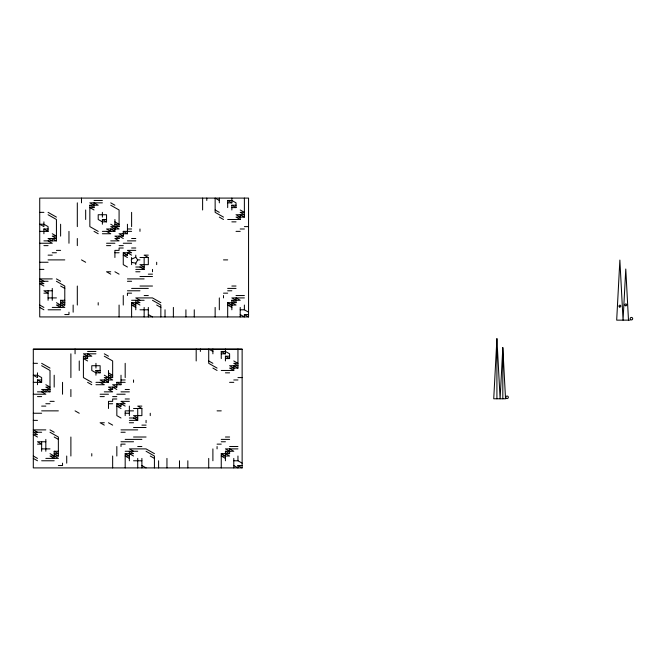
<?xml version="1.0" encoding="UTF-8"?>
<svg xmlns="http://www.w3.org/2000/svg" width="666" height="666" viewBox="0 0 666 666"><rect width="100%" height="100%" fill="white"/><g stroke="black" fill="none" stroke-linecap="round" stroke-linejoin="round"><path stroke-width="1" d="M119.081 316.933L119.081 305.045M144.147 316.933L144.147 307.426M160.847 316.933L160.847 305.045L152.497 300.291M173.376 316.933L173.376 307.426M202.614 198.093L202.614 209.981M206.793 200.474L206.793 198.093M215.143 316.933L215.143 307.426M219.322 202.847L219.322 198.093M227.68 316.933L227.68 302.672L236.03 302.672L236.03 297.918L240.21 300.291L231.851 300.291L231.851 309.798M240.21 316.933L240.21 307.426M248.56 314.552L244.38 314.552L244.38 316.933L240.21 314.552M496.919 338.686L493.731 398.776L505.536 398.776L502.822 347.635L500.108 398.776L496.919 338.686L496.919 398.776M135.789 263.22L131.61 262.337L131.31 259.89L131.61 259.124L135.789 257.276L137.712 259.89L135.789 263.22L135.789 264.643M94.023 200.474L102.381 200.474M227.68 207.601L227.68 200.474L231.851 200.474L236.03 202.847L236.03 207.601L231.851 207.601M102.381 202.847L89.843 202.847L94.023 205.228M227.68 202.847L231.851 202.847L231.851 198.093M98.202 231.368L89.843 226.615L89.843 205.228L98.202 205.228L94.023 202.847L94.023 207.601L89.843 207.601L94.023 209.981M231.851 209.981L231.851 205.228L236.03 205.228M39.727 212.354L43.906 212.354M244.38 217.108L236.03 217.108L240.21 219.489L240.21 214.735L244.38 217.108L244.38 198.093M102.381 224.242L102.381 219.489L106.552 219.489M227.68 219.489L240.21 219.489M106.552 221.861L102.381 221.861L98.202 219.489L98.202 214.735L106.552 214.735L106.552 221.861L102.381 219.489M231.851 221.861L236.03 221.861M110.731 205.228L119.081 209.981L119.081 226.615L110.731 226.615L114.91 228.987M244.38 226.615L248.56 226.615M43.906 233.741L43.906 228.987L48.077 228.987M127.439 228.987L131.61 228.987M240.21 228.987L244.38 228.987M39.727 231.368L48.077 231.368L48.077 226.615L43.906 224.242L39.727 224.242L43.906 226.615L43.906 221.861M102.381 231.368L114.91 231.368L114.91 219.489M123.26 238.495L119.081 236.122L119.081 238.495L114.91 236.122L123.26 236.122L123.26 231.368L131.61 231.368M236.03 231.368L240.21 231.368M102.381 233.741L110.731 233.741L106.552 231.368M127.439 224.242L127.439 233.741L119.081 233.741L123.26 236.122M119.081 238.495L114.91 238.495L119.081 240.876L110.731 240.876M131.61 238.495L135.789 238.495M43.906 240.876L56.435 240.876L56.435 219.489L48.077 214.735M127.439 240.876L135.789 240.876M39.727 243.248L52.256 243.248L48.077 240.876M106.552 243.248L114.91 243.248M123.26 243.248L131.61 243.248M43.906 245.629L48.077 245.629M106.552 245.629L110.731 245.629M119.081 245.629L123.26 245.629M123.26 248.002L119.081 248.002L119.081 250.383L114.91 250.383L114.91 257.509M131.61 248.002L135.789 248.002M56.435 250.383L60.614 250.383M135.789 250.383L127.439 250.383L131.61 252.755L123.26 252.755L123.26 264.643L127.439 267.016M52.256 252.755L56.435 252.755M114.91 252.755L119.081 252.755M48.077 255.136L52.256 255.136M131.61 255.136L127.439 252.755L127.439 255.136L123.26 255.136L127.439 257.509M148.318 255.136L144.147 255.136L148.318 257.509L148.318 264.643L139.968 264.643L144.147 267.016L135.789 267.016M139.968 257.509L148.318 257.509M48.077 259.89L64.785 259.89M137.712 259.89L139.968 259.89M223.501 259.89L227.68 259.89M39.727 262.262L48.077 262.262M39.727 269.397L43.906 269.397M135.789 269.397L144.147 269.397L144.147 257.509M110.731 271.77L106.552 271.77L110.731 274.151M135.789 271.77L139.968 271.77M148.318 274.151L152.497 274.151M139.968 276.523L152.497 276.523M52.256 278.904L39.727 278.904L43.906 281.277M127.439 278.904L144.147 278.904M48.077 281.277L39.727 281.277L43.906 283.658L39.727 283.658L43.906 286.03M127.439 281.277L131.61 281.277M139.968 286.03L152.497 286.03M231.851 286.03L236.03 286.03M131.61 288.411L148.318 288.411M227.68 288.411L236.03 288.411M52.256 290.784L43.906 290.784L48.077 293.165L43.906 293.165M127.439 290.784L139.968 290.784M227.68 290.784L231.851 290.784M131.61 293.165L127.439 293.165L127.439 295.538M223.501 293.165L227.68 293.165M144.147 295.538L148.318 295.538M236.03 295.538L244.38 295.538M48.077 297.918L56.435 297.918M244.38 297.918L231.851 297.918L236.03 300.291M56.435 281.277L64.785 286.03L64.785 305.045L56.435 305.045L60.614 307.426L60.614 300.291L64.785 300.291M131.61 300.291L144.147 300.291M131.61 316.933L131.61 302.672L139.968 302.672L135.789 300.291L135.789 309.798M52.256 307.426L64.785 307.426L56.435 302.672M48.077 309.798L60.614 309.798M139.968 309.798L148.318 309.798M240.21 309.798L244.38 309.798L248.56 312.179M64.785 314.552L68.964 314.552L68.964 312.179M248.56 316.933L39.727 316.933L39.727 198.093L248.56 198.093L248.56 316.933L244.38 314.552M629.886 320.146L616.683 320.146L619.871 260.065L623.06 320.146L625.774 269.014L628.488 320.146M33.35 349.317L242.133 349.317M87.596 351.448L95.954 351.448M221.254 358.574L221.254 351.448L225.424 351.448L229.604 353.821L229.604 358.574L225.424 358.574M95.954 353.821L83.416 353.821L87.596 356.202M221.254 353.821L225.424 353.821L225.424 349.067M91.775 382.342L83.416 377.589L83.416 356.202L91.775 356.202L87.596 353.821L87.596 358.574L83.416 358.574L87.596 360.955M225.424 360.955L225.424 356.202L229.604 356.202M33.3 363.328L37.479 363.328M237.953 368.082L229.604 368.082L233.783 370.463L233.783 365.709L237.953 368.082L237.953 349.067M95.954 375.216L95.954 370.463L100.125 370.463M221.254 370.463L233.783 370.463M100.125 372.835L95.954 372.835L91.775 370.463L91.775 365.709L100.125 365.709L100.125 372.835L95.954 370.463M225.424 372.835L229.604 372.835M104.304 356.202L112.654 360.955L112.654 377.589L104.304 377.589L108.483 379.97M237.953 377.589L242.133 377.589M37.479 384.723L37.479 379.97L41.65 379.97M121.012 379.97L125.183 379.97M233.783 379.97L237.953 379.97M33.3 382.342L41.65 382.342L41.65 377.589L37.479 375.216L33.3 375.216L37.479 377.589L37.479 372.835M95.954 382.342L108.483 382.342L108.483 370.463M116.833 389.477L112.654 387.096L112.654 389.477L108.483 387.096L116.833 387.096L116.833 382.342L125.183 382.342M229.604 382.342L233.783 382.342M95.954 384.723L104.304 384.723L100.125 382.342M121.012 375.216L121.012 384.723L112.654 384.723L116.833 387.096M112.654 389.477L108.483 389.477L112.654 391.849L104.304 391.849M125.183 389.477L129.362 389.477M37.479 391.849L50.008 391.849L50.008 370.463L41.65 365.709M121.012 391.849L129.362 391.849M33.3 394.23L45.829 394.23L41.65 391.849M100.125 394.23L108.483 394.23M116.833 394.23L125.183 394.23M37.479 396.603L41.65 396.603M100.125 396.603L104.304 396.603M112.654 396.603L116.833 396.603M116.833 398.984L112.654 398.984L112.654 401.357L108.483 401.357L108.483 408.491M125.183 398.984L129.362 398.984M50.008 401.357L54.187 401.357M129.362 401.357L121.012 401.357L125.183 403.738L116.833 403.738L116.833 415.617L121.012 417.998M45.829 403.738L50.008 403.738M108.483 403.738L112.654 403.738M41.65 406.11L45.829 406.11M125.183 406.11L121.012 403.738L121.012 406.11L116.833 406.11L121.012 408.491M141.891 406.11L137.72 406.11L141.891 408.491L141.891 415.617L133.541 415.617L137.72 417.998L129.362 417.998M133.541 408.491L141.891 408.491M41.65 410.864L58.358 410.864M133.541 410.864L125.183 410.864L125.183 415.617M217.074 410.864L221.254 410.864M33.3 413.245L41.65 413.245M125.183 413.245L129.362 413.245M33.3 420.371L37.479 420.371M129.362 420.371L137.72 420.371L137.72 408.491M104.304 422.752L100.125 422.752L104.304 425.124M129.362 422.752L133.541 422.752M141.891 425.124L146.07 425.124M133.541 427.505L146.07 427.505M45.829 429.878L33.3 429.878L37.479 432.259M121.012 429.878L137.72 429.878M41.65 432.259L33.3 432.259L37.479 434.632L33.3 434.632L37.479 437.013M121.012 432.259L125.183 432.259M133.541 437.013L146.07 437.013M225.424 437.013L229.604 437.013M125.183 439.385L141.891 439.385M221.254 439.385L229.604 439.385M45.829 441.758L37.479 441.758L41.65 444.139L37.479 444.139M121.012 441.758L133.541 441.758M221.254 441.758L225.424 441.758M125.183 444.139L121.012 444.139L121.012 446.511M217.074 444.139L221.254 444.139M137.72 446.511L141.891 446.511M229.604 446.511L237.953 446.511M41.65 448.892L50.008 448.892M237.953 448.892L225.424 448.892L229.604 451.265M50.008 432.259L58.358 437.013L58.358 456.019L50.008 456.019L54.187 458.399L54.187 451.265L58.358 451.265M125.183 451.265L137.72 451.265M225.424 460.772L225.424 451.265L233.783 451.265L229.604 448.892L229.604 453.646L221.254 453.646L221.254 467.907M125.183 467.907L125.183 453.646L133.541 453.646L129.362 451.265L129.362 460.772M45.829 458.399L58.358 458.399L50.008 453.646M41.65 460.772L54.187 460.772M133.541 460.772L141.891 460.772M233.783 460.772L237.953 460.772L242.133 463.153M58.358 465.526L62.537 465.526L62.537 463.153M233.783 465.526L237.953 467.907L237.953 465.526L242.133 465.526M242.133 467.907L33.3 467.907L33.3 349.067L242.133 349.067L242.133 467.907L237.953 465.526M227.68 200.474L231.851 202.847M231.851 205.228L236.03 207.601M240.21 209.981L244.38 212.354L240.21 212.354L244.38 214.735L236.03 214.735L240.21 217.108M219.322 200.474L215.143 198.093L215.143 212.354L223.501 217.108M215.143 209.981L219.322 212.354M219.322 217.108L223.501 219.489M110.731 202.847L114.91 205.228M89.843 205.228L94.023 207.601M114.91 221.861L119.081 224.242L114.91 224.242L119.081 226.615M110.731 224.242L119.081 228.987L106.552 228.987L110.731 231.368L110.731 228.987L114.91 231.368M123.26 231.368L127.439 233.741M231.851 300.291L236.03 302.672M231.851 302.672L236.03 305.045L227.68 305.045L231.851 307.426M227.68 302.672L231.851 305.045M94.023 231.368L98.202 233.741M123.26 252.755L127.439 255.136M48.077 212.354L56.435 217.108M139.968 267.016L144.147 269.397M43.906 228.987L48.077 231.368M52.256 233.741L56.435 236.122L52.256 236.122L56.435 238.495L48.077 238.495L52.256 240.876L52.256 238.495L56.435 240.876M114.91 271.77L119.081 274.151M160.847 302.672L152.497 297.918L135.789 297.918L139.968 300.291M81.493 259.89L85.673 262.262M156.677 305.045L160.847 307.426M135.789 302.672L139.968 305.045M221.254 351.448L225.424 353.821M131.61 302.672L135.789 305.045L131.61 305.045L135.789 307.426M225.424 356.202L229.604 358.574M233.783 360.955L237.953 363.328L233.783 363.328L237.953 365.709L229.604 365.709L233.783 368.082M148.318 314.552L152.497 316.933M212.895 351.448L208.716 349.067L208.716 363.328L217.074 368.082M208.716 360.955L212.895 363.328M56.435 278.904L60.614 281.277M212.895 368.082L217.074 370.463M60.614 286.03L64.785 288.411M60.614 300.291L64.785 302.672L60.614 302.672L64.785 305.045M39.727 305.045L43.906 307.426M39.727 307.426L43.906 309.798M104.304 353.821L108.483 356.202M83.416 356.202L87.596 358.574M108.483 372.835L112.654 375.216L108.483 375.216L112.654 377.589M104.304 375.216L112.654 379.97L100.125 379.97L104.304 382.342L104.304 379.97L108.483 382.342M116.833 382.342L121.012 384.723M225.424 451.265L229.604 453.646M225.424 453.646L229.604 456.019L221.254 456.019L225.424 458.399M221.254 453.646L225.424 456.019M87.596 382.342L91.775 384.723M116.833 403.738L121.012 406.11M41.65 363.328L50.008 368.082M133.541 417.998L137.72 420.371M37.479 379.97L41.65 382.342M45.829 384.723L50.008 387.096L45.829 387.096L50.008 389.477L41.65 389.477L45.829 391.849L45.829 389.477L50.008 391.849M108.483 422.752L112.654 425.124M154.42 453.646L146.07 448.892L129.362 448.892L133.541 451.265M75.067 410.864L79.246 413.245M146.07 451.265L154.42 456.019L154.42 467.907M150.25 456.019L154.42 458.399M129.362 453.646L133.541 456.019M125.183 453.646L129.362 456.019L125.183 456.019L129.362 458.399M141.891 465.526L146.07 467.907M50.008 429.878L54.187 432.259M54.187 437.013L58.358 439.385M54.187 451.265L58.358 453.646L54.187 453.646L58.358 456.019M33.3 456.019L37.479 458.399M33.3 458.399L37.479 460.772M502.822 347.635L502.822 398.776M244.38 305.045L244.38 309.798M237.953 456.019L237.953 460.772M233.783 458.399L233.783 467.907M223.501 295.538L223.501 297.918M219.322 297.918L219.322 309.798M217.074 446.511L217.074 448.892M212.895 349.067L212.895 353.821M212.895 448.892L212.895 460.772M208.716 458.399L208.716 467.907M200.366 349.067L200.366 351.448M196.187 349.067L196.187 360.955M194.264 309.798L194.264 316.933M187.837 460.772L187.837 467.907M185.914 309.798L185.914 316.933M179.487 460.772L179.487 467.907M166.95 458.399L166.95 467.907M165.026 309.798L165.026 316.933M158.6 460.772L158.6 467.907M156.677 262.262L156.677 264.643M152.497 269.397L152.497 271.77M150.25 413.245L150.25 415.617M148.318 307.426L148.318 316.933M146.07 420.371L146.07 422.752M141.891 458.399L141.891 467.907M139.968 228.987L139.968 231.368M137.72 458.399L137.72 467.907M135.789 255.136L135.789 257.276M133.541 379.97L133.541 382.342M131.61 212.354L131.61 226.615M131.61 257.509L131.61 259.124M131.61 262.337L131.61 264.643M129.362 406.11L129.362 415.617M125.183 363.328L125.183 377.589M123.26 295.538L123.26 305.045M116.833 446.511L116.833 456.019M112.654 456.019L112.654 467.907M102.381 212.354L102.381 217.108M98.202 302.672L98.202 305.045M95.954 363.328L95.954 368.082M91.775 453.646L91.775 456.019M85.673 209.981L85.673 219.489M81.493 198.093L81.493 202.847M79.246 360.955L79.246 370.463M77.314 202.847L77.314 226.615M77.314 238.495L77.314 245.629M77.314 286.03L77.314 305.045M75.067 349.067L75.067 353.821M73.143 305.045L73.143 312.179M70.887 353.821L70.887 377.589M70.887 389.477L70.887 396.603M70.887 437.013L70.887 456.019M68.964 231.368L68.964 243.248M66.717 456.019L66.717 463.153M62.537 382.342L62.537 394.23M60.614 224.242L60.614 236.122M54.187 375.216L54.187 387.096M52.256 288.411L52.256 300.291M48.077 290.784L48.077 300.291M45.829 439.385L45.829 451.265M41.65 441.758L41.65 451.265M506.451 398.393A1.265 1.265 0 0 0 508.349 397.294A1.265 1.265 0 0 0 506.451 396.203A1.265 1.265 0 0 0 506.451 398.393M630.71 319.713A1.265 1.265 0 0 0 632.692 318.789A1.265 1.265 0 0 0 630.902 317.524A1.265 1.265 0 0 0 630.71 319.713M625.307 305.686A0.941 0.941 0 0 0 626.714 304.87A0.941 0.941 0 0 0 625.307 304.054A0.941 0.941 0 0 0 625.307 305.686M619.363 306.918A0.941 0.941 0 0 0 620.812 306.169A0.941 0.941 0 0 0 619.438 305.294A0.941 0.941 0 0 0 619.363 306.918"/></g></svg>
